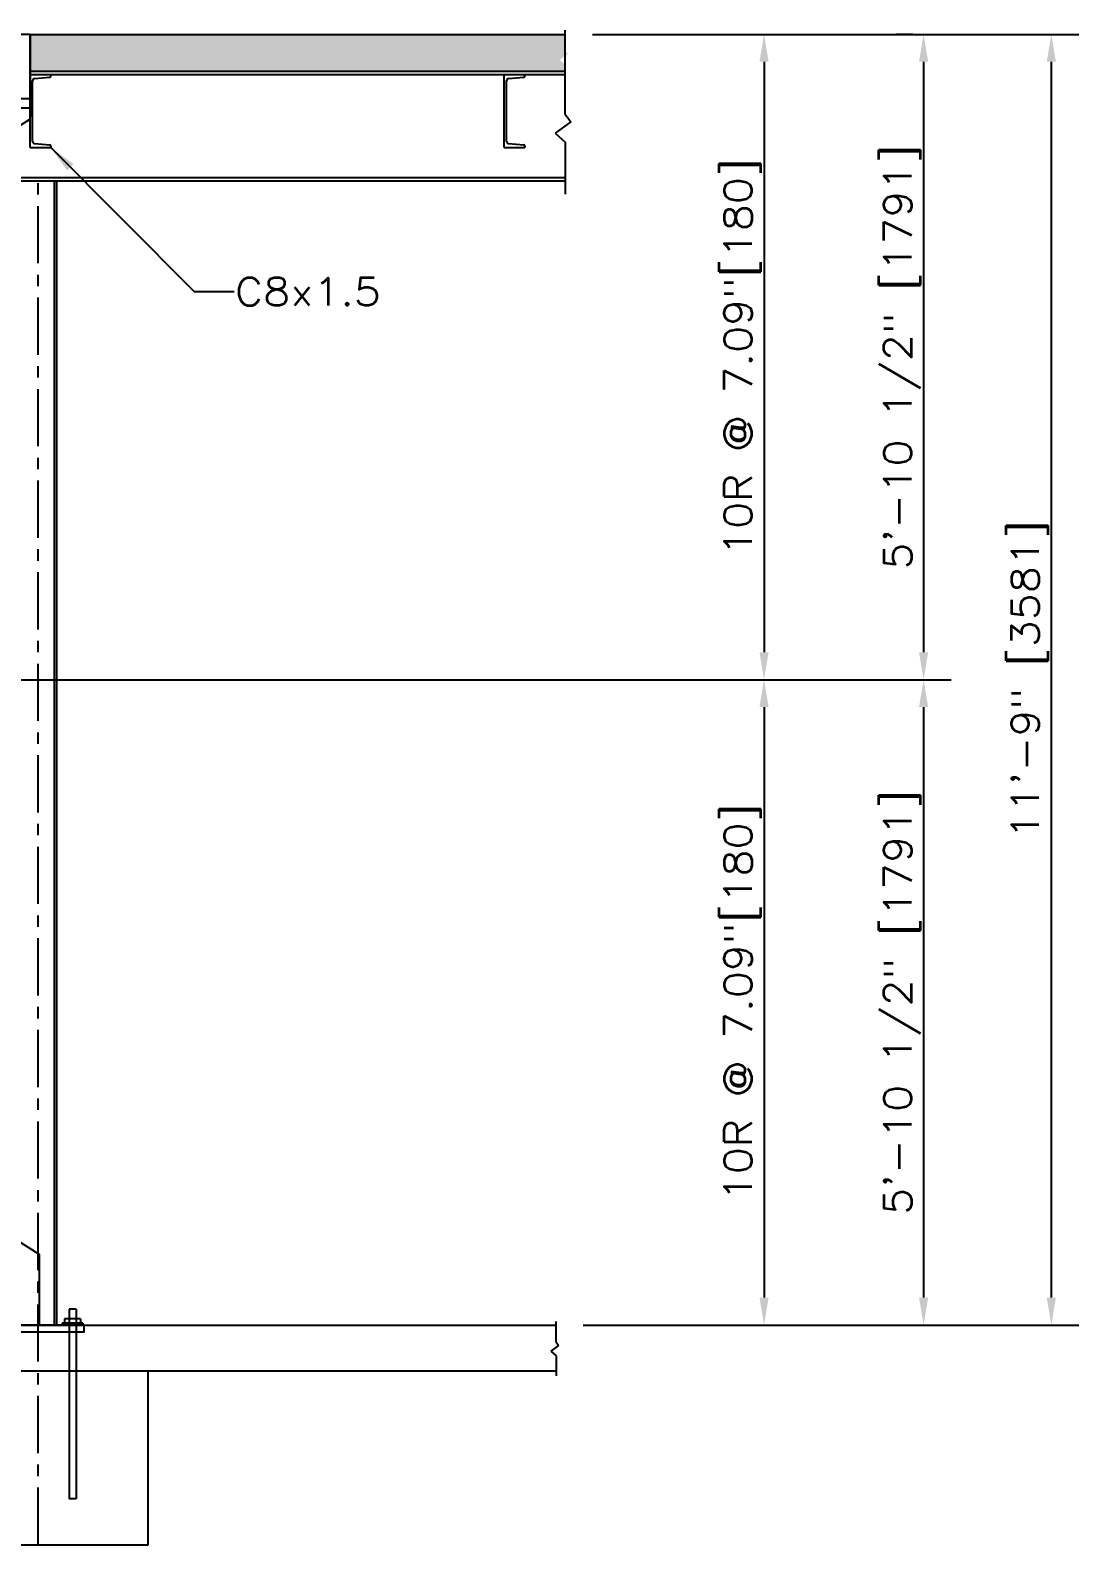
# Model space of a CAD drawing. Header units: inches. Extents: x -229 to 9761, y -1201 to 3580.
# Drawn here: x 602.1 to 716.7, y 399 to 564.5 of the extents above; entities that cross this region are included whole.
import ezdxf

# ---------------------------------------------------------------- set-up
doc = ezdxf.new("R2010")
doc.units = ezdxf.units.IN
doc.header["$MEASUREMENT"] = 0
doc.linetypes.add('CENTER', pattern=[2, 1.25, -0.25, 0.25, -0.25])
doc.layers.get('DEFPOINTS').update_dxf_attribs({"linetype": 'CONTINUOUS'})
for name, color, linetype in [('C-241-1', 241, 'CONTINUOUS'), ('CENTER', 1, 'CENTER'), ('LAYER131A', 131, 'CONTINUOUS'), ('Struc_Section_BP', 135, 'CONTINUOUS'), ('Struc_Section_Conc', 71, 'CONTINUOUS'), ('Struc_Section_Dim', 5, 'CONTINUOUS'), ('Struc_Section_Steel', 11, 'CONTINUOUS')]:
    doc.layers.add(name, color=color, linetype=linetype)
doc.styles.add('ROMANS-115', font='romans.shx', dxfattribs={"width": 1.15})
doc.dimstyles.new('48-ROMANS-115', dxfattribs={"dimtxt": 3, "dimasz": 3, "dimexe": 3, "dimexo": 3, "dimgap": 0.0625, "dimtad": 1, "dimdec": 4, "dimzin": 1, "dimdsep": 46, "dimlunit": 4, "dimtxsty": 'ROMANS-115', "dimcen": 0.0625, "dimclrd": 256, "dimclre": 256, "dimclrt": 256, "dimadec": 0, "dimazin": 0, "dimtfac": 1, "dimtdec": 4, "dimtofl": 0, "dimtmove": 0, "dimatfit": 0, "dimfxl": 1, "dimfrac": 2, "dimtolj": 1, "dimtzin": 0, "dimarcsym": 0})

# ---------------------------------------------------------------- blocks, each defined once
blk = doc.blocks.new('*D7')
at = {"layer": 'DEFPOINTS', "color": 0, "ltscale": 2}
for p in [(660.5, 564.03), (659.5, 423.03), (713.67, 423.03)]:
    blk.add_point(p, dxfattribs=at)
at = {"layer": 'Struc_Section_Dim', "lineweight": -2, "ltscale": 2}
for p, q in [((663.5, 564.03), (716.67, 564.03)), ((713.67, 561.03), (713.67, 426.03)), ((662.5, 423.03), (716.67, 423.03))]:
    blk.add_line(p, q, dxfattribs=at)
at = {"layer": 'Struc_Section_Dim', "ltscale": 2}
for points in [[(713.17, 561.03), (714.17, 561.03), (713.67, 564.03)], [(713.17, 426.03), (714.17, 426.03), (713.67, 423.03)]]:
    blk.add_solid(points, dxfattribs=at)
at = {"layer": 'Struc_Section_Dim', "ltscale": 2, "insert": (711.32, 493.53), "char_height": 3, "attachment_point": 5, "rotation": 90, "style": 'ROMANS-115'}
blk.add_mtext('\\A1;11\'-9" [3581]', dxfattribs=at)
blk = doc.blocks.new('*D8')
at = {"layer": 'DEFPOINTS', "color": 0, "ltscale": 2}
for p in [(701.54, 564.03), (504.34, 493.53), (699.71, 493.53)]:
    blk.add_point(p, dxfattribs=at)
at = {"layer": 'Struc_Section_Dim', "lineweight": -2, "ltscale": 2}
for p, q in [((698.54, 564.03), (696.71, 564.03)), ((699.71, 561.03), (699.71, 496.53)), ((507.34, 493.53), (702.71, 493.53))]:
    blk.add_line(p, q, dxfattribs=at)
at = {"layer": 'Struc_Section_Dim', "ltscale": 2}
for points in [[(699.21, 561.03), (700.21, 561.03), (699.71, 564.03)], [(699.21, 496.53), (700.21, 496.53), (699.71, 493.53)]]:
    blk.add_solid(points, dxfattribs=at)
at = {"layer": 'Struc_Section_Dim', "ltscale": 2, "insert": (697.37, 528.78), "char_height": 3, "attachment_point": 5, "rotation": 90, "style": 'ROMANS-115'}
blk.add_mtext('\\A1;5\'-10 1/2" [1791]', dxfattribs=at)
blk = doc.blocks.new('*D9')
at = {"layer": 'DEFPOINTS', "color": 0, "ltscale": 2}
for p in [(504.34, 493.53), (699.71, 423.03), (699.71, 423.03)]:
    blk.add_point(p, dxfattribs=at)
at = {"layer": 'Struc_Section_Dim', "lineweight": -2, "ltscale": 2}
for p, q in [((507.34, 493.53), (702.71, 493.53)), ((699.71, 490.53), (699.71, 426.03))]:
    blk.add_line(p, q, dxfattribs=at)
at = {"layer": 'Struc_Section_Dim', "ltscale": 2}
for points in [[(699.21, 490.53), (700.21, 490.53), (699.71, 493.53)], [(699.21, 426.03), (700.21, 426.03), (699.71, 423.03)]]:
    blk.add_solid(points, dxfattribs=at)
at = {"layer": 'Struc_Section_Dim', "ltscale": 2, "insert": (697.37, 458.28), "char_height": 3, "attachment_point": 5, "rotation": 90, "style": 'ROMANS-115'}
blk.add_mtext('\\A1;5\'-10 1/2" [1791]', dxfattribs=at)
blk = doc.blocks.new('*D10')
at = {"layer": 'DEFPOINTS', "color": 0, "ltscale": 2}
for p in [(680.42, 564.03), (680.42, 493.53), (682.27, 493.53)]:
    blk.add_point(p, dxfattribs=at)
at = {"layer": 'Struc_Section_Dim', "lineweight": -2, "ltscale": 2}
for p, q in [((683.42, 564.03), (685.27, 564.03)), ((682.27, 561.03), (682.27, 496.53)), ((683.42, 493.53), (685.27, 493.53))]:
    blk.add_line(p, q, dxfattribs=at)
at = {"layer": 'Struc_Section_Dim', "ltscale": 2}
for points in [[(681.77, 561.03), (682.77, 561.03), (682.27, 564.03)], [(681.77, 496.53), (682.77, 496.53), (682.27, 493.53)]]:
    blk.add_solid(points, dxfattribs=at)
at = {"layer": 'Struc_Section_Dim', "ltscale": 2, "insert": (679.92, 528.78), "char_height": 3, "attachment_point": 5, "rotation": 90, "style": 'ROMANS-115'}
blk.add_mtext('\\A1;10R @ 7.09"[180] ', dxfattribs=at)
blk = doc.blocks.new('*D11')
at = {"layer": 'DEFPOINTS', "color": 0, "ltscale": 2}
for p in [(680.42, 493.53), (680.42, 423.03), (682.27, 423.03)]:
    blk.add_point(p, dxfattribs=at)
at = {"layer": 'Struc_Section_Dim', "lineweight": -2, "ltscale": 2}
for p, q in [((683.42, 493.53), (685.27, 493.53)), ((682.27, 490.53), (682.27, 426.03)), ((683.42, 423.03), (685.27, 423.03))]:
    blk.add_line(p, q, dxfattribs=at)
at = {"layer": 'Struc_Section_Dim', "ltscale": 2}
for points in [[(681.77, 490.53), (682.77, 490.53), (682.27, 493.53)], [(681.77, 426.03), (682.77, 426.03), (682.27, 423.03)]]:
    blk.add_solid(points, dxfattribs=at)
at = {"layer": 'Struc_Section_Dim', "ltscale": 2, "insert": (679.92, 458.28), "char_height": 3, "attachment_point": 5, "rotation": 90, "style": 'ROMANS-115'}
blk.add_mtext('\\A1;10R @ 7.09"[180] ', dxfattribs=at)

msp = doc.modelspace()

# ---------------------------------------------------------------- hatches: boundary and pattern name
at = {"layer": 'LAYER131A', "ltscale": 2}
h = msp.add_hatch(dxfattribs=at)
h.set_pattern_fill('AR-CONC', color=256, scale=0.2, style=0)
h.set_pattern_definition([(50, (0.125, 506.5315), (1.4345204, -0.1255043), [0.15, -1.65]), (355, (0.125, 506.5315), (-0.2775027, 1.5043843), [0.12, -1.32]), (100.4514, (0.2445, 506.5211), (1.1570188, 1.378879), [0.1274804, -1.4022842]), (46.1842, (0.125, 506.9315), (2.134482, -0.331038), [0.225, -2.475]), (96.6356, (0.3029, 506.904), (1.8693254, 1.948236), [0.1912206, -2.103426]), (351.1842, (0.125, 506.9315), (1.869324, 1.948237), [0.18, -1.98]), (21, (0.325, 506.8315), (1.193814, -0.8052378), [0.15, -1.65]), (326, (0.325, 506.8315), (0.4866307, 1.4503), [0.12, -1.32]), (71.4514, (0.4245, 506.7644), (1.6804453, 0.645061), [0.1274804, -1.4022842]), (37.5, (0.125, 506.53154), (0.0243197, 0.6657877), [0, -1.304, 0, -1.34, 0, -1.325]), (7.5, (0.125, 506.53154), (0.5261391, 0.7888234), [0, -0.764, 0, -1.274, 0, -0.505]), (327.5, (-0.321, 506.53154), (1.06764487, -0.04510974), [0, -0.5, 0, -1.56, 0, -2.07]), (317.5, (-0.521, 506.5315), (1.1663723, 0.20021), [0, -0.65, 0, -1.036, 0, -1.47])])
h.paths.add_polyline_path([(660.498602, 564.027184), (602.061025, 564.027184), (602.061025, 560.027184), (660.537527, 560.027184), (660.537527, 560.743081), (659.953654, 561.248512), (660.810001, 561.870581), (660.498602, 562.298253)])
h = msp.add_hatch(dxfattribs=at)
h.set_pattern_fill('AR-CONC', color=256, scale=0.2, style=0)
h.set_pattern_definition([(50, (214.845, 562.9315), (1.4345204, -0.1255043), [0.15, -1.65]), (355, (214.845, 562.9315), (-0.2775027, 1.504384), [0.12, -1.32]), (100.4514, (214.9645, 562.9211), (1.157019, 1.378879), [0.1274804, -1.402284]), (46.1842, (214.845, 563.3315), (2.134482, -0.331038), [0.225, -2.475]), (96.6356, (215.0228, 563.304), (1.869325, 1.948236), [0.19122, -2.103426]), (351.1842, (214.845, 563.3315), (1.869324, 1.948237), [0.18, -1.98]), (21, (215.045, 563.2315), (1.193814, -0.8052378), [0.15, -1.65]), (326, (215.045, 563.2315), (0.4866307, 1.4503), [0.12, -1.32]), (71.4514, (215.1444, 563.1644), (1.6804453, 0.645061), [0.1274804, -1.402284]), (37.5, (214.84496, 562.93154), (0.0243197, 0.6657877), [0, -1.304, 0, -1.34, 0, -1.325]), (7.5, (214.84496, 562.93154), (0.5261391, 0.7888234), [0, -0.764, 0, -1.274, 0, -0.505]), (327.5, (214.39896, 562.93154), (1.0676449, -0.04510974), [0, -0.5, 0, -1.56, 0, -2.07]), (317.5, (214.199, 562.9315), (1.1663723, 0.20021), [0, -0.65, 0, -1.036, 0, -1.47])])
h.paths.add_polyline_path([(602.061025, 556.977184), (589.811025, 556.977184), (589.811025, 555.977184), (602.061025, 555.977184)])

# ---------------------------------------------------------------- linework, layer by layer
at = {"layer": 'C-241-1'}
for p, q in [((607.556953, 423.707596), (605.815097, 423.707596)), ((605.815097, 423.707596), (605.815097, 423.212751)), ((606.309943, 424.748833), (606.309943, 423.707596)), ((607.062108, 424.748833), (606.309943, 424.748833)), ((607.062108, 424.748833), (607.062108, 423.707596)), ((607.556953, 423.707596), (607.556953, 423.212751)), ((607.806953, 423.212751), (605.565097, 423.212751)), ((605.565097, 423.212751), (605.565097, 423.027184)), ((607.806953, 423.027184), (605.565097, 423.027184)), ((607.806953, 423.212751), (607.806953, 423.027184))]:
    msp.add_line(p, q, dxfattribs=at)
at = {"layer": 'C-241-1', "ltscale": 10}
for p, q in [((606.309943, 423.707596), (606.309943, 404.027184)), ((607.062108, 423.707596), (607.062108, 404.027184)), ((607.062108, 404.027184), (606.309943, 404.027184))]:
    msp.add_line(p, q, dxfattribs=at)
at = {"layer": 'CENTER', "ltscale": 5}
msp.add_line((602.936025, 399.027184), (602.936025, 548.027184), dxfattribs=at)
at = {"layer": 'LAYER131A'}
for p, q in [((602.061025, 556.977184), (589.811025, 556.977184)), ((602.061025, 555.977184), (589.811025, 555.977184)), ((602.061025, 555.977184), (602.061025, 556.977184)), ((604.936025, 548.027184), (604.936025, 423.027184))]:
    msp.add_line(p, q, dxfattribs=at)
at = {"layer": 'Struc_Section_BP', "ltscale": 2}
msp.add_lwpolyline([(597.936025, 422.277184), (607.936025, 422.277184), (607.936025, 423.027184), (597.936025, 423.027184)], close=True, dxfattribs=at)
at = {"layer": 'Struc_Section_Conc', "ltscale": 2}
for p, q in [((660.498602, 564.475494), (660.498602, 555.353065)), ((602.061025, 564.027184), (660.498602, 564.027184)), ((602.061025, 560.027184), (602.061025, 564.027184)), ((602.061025, 560.027184), (660.537527, 560.027184)), ((602.061025, 559.652184), (660.498602, 559.652184)), ((661.135525, 554.47832), (659.422833, 553.234182)), ((660.498602, 555.353065), (661.135525, 554.47832)), ((659.422833, 553.234182), (660.537527, 552.269244)), ((660.537527, 552.269244), (660.537527, 546.554418)), ((591.31009, 548.027184), (660.537527, 548.027184)), ((591.908494, 548.402184), (660.537527, 548.402184)), ((409.178302, 423.027184), (659.498602, 423.027184)), ((659.498602, 423.409351), (659.498602, 421.23211)), ((659.810001, 420.804438), (658.953654, 420.182369)), ((659.498602, 421.23211), (659.810001, 420.804438)), ((658.953654, 420.182369), (659.537527, 419.676938)), ((659.537527, 419.676938), (659.537527, 417.479826)), ((409.217227, 418.027184), (659.537527, 418.027184)), ((614.936025, 399.027184), (614.936025, 418.027184)), ((590.936025, 399.027184), (614.936025, 399.027184))]:
    msp.add_line(p, q, dxfattribs=at)
at = {"layer": 'Struc_Section_Steel', "ltscale": 2}
for p, q in [((602.061025, 564.027184), (598.010114, 564.027184)), ((602.061025, 555.05947), (602.061025, 564.027184)), ((602.061025, 558.527184), (602.061025, 564.027184)), ((602.061025, 564.027184), (602.061025, 555.05947)), ((602.061025, 551.652184), (602.061025, 559.652184)), ((602.061025, 559.652184), (604.311025, 559.652184)), ((602.539236, 559.209661), (604.19692, 559.35469)), ((604.311025, 559.652184), (604.311025, 559.479214)), ((653.871025, 551.652184), (653.871025, 559.652184)), ((653.871025, 559.652184), (656.121025, 559.652184)), ((654.349236, 559.209661), (656.00692, 559.35469)), ((656.121025, 559.652184), (656.121025, 559.479214)), ((602.311025, 552.343755), (602.311025, 558.960612)), ((654.121025, 552.343755), (654.121025, 558.960612)), ((602.061025, 554.764437), (504.342005, 493.527184)), ((602.061025, 551.652184), (604.311025, 551.652184)), ((602.539236, 552.094707), (604.19692, 551.949678)), ((604.311025, 551.825154), (604.311025, 551.652184)), ((653.871025, 551.652184), (656.121025, 551.652184)), ((654.349236, 552.094707), (656.00692, 551.949678)), ((656.121025, 551.825154), (656.121025, 551.652184)), ((503.861936, 493.527184), (603.061025, 430.735755)), ((603.061025, 423.027184), (603.061025, 430.735755)), ((596.530046, 423.027184), (603.061025, 423.027184))]:
    msp.add_line(p, q, dxfattribs=at)
at = {"layer": 'Struc_Section_Steel', "ltscale": 4}
msp.add_line((604.686025, 548.027184), (604.686025, 423.027184), dxfattribs=at)
at = {"layer": 'Struc_Section_Steel', "ltscale": 2}
for centre, radius, start, end in [((604.186025, 559.479214), 0.125, 275, 0), ((655.996025, 559.479214), 0.125, 275, 0), ((602.561025, 558.960612), 0.25, 95, 180), ((654.371025, 558.960612), 0.25, 95, 180), ((602.561025, 552.343755), 0.25, 180, 265), ((604.186025, 551.825154), 0.125, 0, 85), ((654.371025, 552.343755), 0.25, 180, 265), ((655.996025, 551.825154), 0.125, 0, 85)]:
    msp.add_arc(centre, radius, start, end, dxfattribs=at)

# ---------------------------------------------------------------- texts
at = {"layer": 'Struc_Section_Dim', "ltscale": 2, "insert": (624.422396, 537.426546), "char_height": 3, "attachment_point": 1, "style": 'ROMANS-115'}
msp.add_mtext('\\A1;C8x1.5', dxfattribs=at)

# ---------------------------------------------------------------- dimensions: what is measured, and where the dimension line sits
at = {"layer": 'Struc_Section_Dim', "ltscale": 2}
for base, p1, p2, picture, middle in [((699.713312, 493.527184), (701.536381, 564.027184), (504.342005, 493.527184), '*D8', (697.365098, 528.777184)), ((713.66592, 423.027184), (660.498602, 564.027184), (659.498602, 423.027184), '*D7', (711.317706, 493.527184)), ((699.713312, 423.027184), (504.342005, 493.527184), (699.713312, 423.027184), '*D9', (697.365098, 458.277184))]:
    dim = msp.add_linear_dim(base=base, p1=p1, p2=p2, angle=90, dimstyle='48-ROMANS-115', dxfattribs=at)
    dim.commit()
    dim.dimension.update_dxf_attribs({"geometry": picture, "text_midpoint": middle})
for base, p1, p2, picture, middle in [((682.271314, 493.527184), (680.422164, 564.027184), (680.422164, 493.527184), '*D10', (679.9231, 528.777184)), ((682.271314, 423.027184), (680.422164, 493.527184), (680.422164, 423.027184), '*D11', (679.9231, 458.277184))]:
    dim = msp.add_linear_dim(base=base, p1=p1, p2=p2, angle=90, text='10R @ 7.09"[180] ', dimstyle='48-ROMANS-115', dxfattribs=at)
    dim.commit()
    dim.dimension.update_dxf_attribs({"geometry": picture, "text_midpoint": middle})

# ---------------------------------------------------------------- leaders
at = {"layer": 'Struc_Section_Dim', "ltscale": 2, "annotation_type": 0, "has_hookline": 1, "hookline_direction": 0, "text_width": 16.757143}
msp.add_leader([(604.311025, 551.652184), (619.972115, 535.926546), (624.359896, 535.926546)], dimstyle='48-ROMANS-115', override={"dimgap": 0.0625, "dimtad": 0}, dxfattribs=at)

doc.saveas('drawing.dxf')
